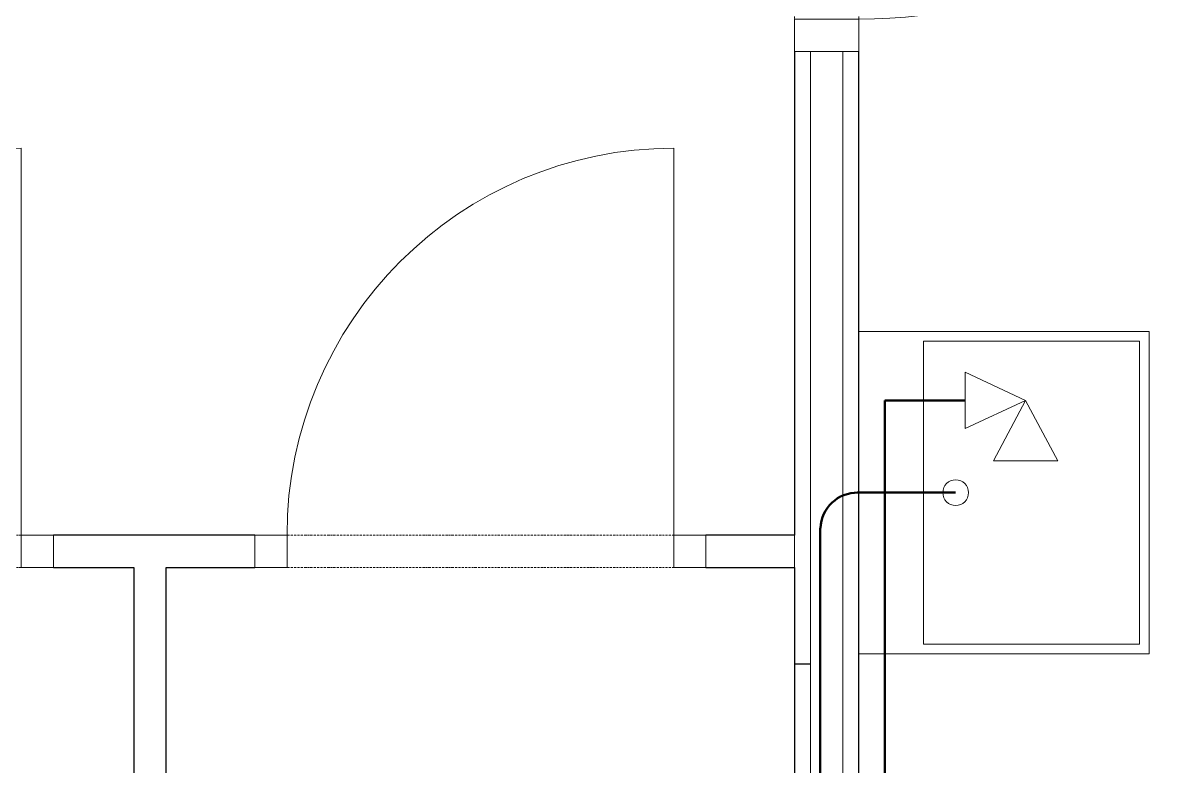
# Model space of a CAD drawing. Header units: millimetres. Extents: x 2377 to 264466, y -28213 to 61616.
# Drawn here: x 55320 to 57093, y 8652 to 9804 of the extents above; entities that cross this region are included whole.
import ezdxf

# ---------------------------------------------------------------- set-up
doc = ezdxf.new("R2010")
doc.units = ezdxf.units.MM
doc.linetypes.add('ACAD_ISO04W100', pattern=[30.5, 24, -3, 0.5, -3])
doc.linetypes.add('Bodkočiarkovaná 3mm', pattern=[5, 3, -1, 0, -1])
doc.layers.get('0').update_dxf_attribs({"color": 8})
for name, color, linetype, lineweight in [('Common Edges', 8, 'Continuous', 20), ('Dvere - nad rovinou rezu', 8, 'Bodkočiarkovaná 3mm', 9), ('Frame_Mullion', 8, 'Continuous', 20), ('Plan Swing', 8, 'Continuous', 9), ('Plumbing Fixtures', 8, 'Continuous', 9), ('Walls', 8, 'Continuous', 25), ('ZTI- BATÉRIE', 6, 'Continuous', 18), ('ZTI- PRÍVOD STUDENEJ VODY', 5, 'ACAD_ISO04W100', 50), ('ZTI_KANAL', 30, 'Continuous', 50), ('ZTI_S_KANAL', 30, 'Continuous', 50)]:
    doc.layers.add(name, color=color, linetype=linetype, lineweight=lineweight)

# ---------------------------------------------------------------- blocks, each defined once
blk = doc.blocks.new('Dvere 1-kridlové obložkové plné - 800x1970-V6-2NP _PRAC_')
at = {"layer": 'Dvere - nad rovinou rezu'}
for p, q in [((-450, 50), (450, 50)), ((-450, -50), (450, -50))]:
    blk.add_line(p, q, dxfattribs=at)
at = {"layer": 'Frame_Mullion'}
for p, q in [((-450, 50), (-400, 50)), ((-450, -50), (-450, 50)), ((-400, 50), (-400, -50)), ((400, 50), (450, 50)), ((400, -50), (400, 50)), ((450, 50), (450, -50)), ((-400, -50), (-450, -50)), ((450, -50), (400, -50))]:
    blk.add_line(p, q, dxfattribs=at)
at = {"layer": 'Plan Swing'}
for p, q in [((400, -50), (400, -698.4)), ((400, -752.3), (400, -850))]:
    blk.add_line(p, q, dxfattribs=at)
for start, end in [(180, 234.2751), (252.323, 270)]:
    blk.add_arc((400, -50), 800, start, end, dxfattribs=at)
blk = doc.blocks.new('Dvere 1-kridlové obložkové plné - 600x1970-5011396-2NP _PRAC_')
at = {"layer": 'Dvere - nad rovinou rezu'}
for p, q in [((-350, 25), (350, 25)), ((-350, -25), (350, -25))]:
    blk.add_line(p, q, dxfattribs=at)
at = {"layer": 'Frame_Mullion'}
for p, q in [((-300, 25), (-350, 25)), ((-350, 25), (-350, -25)), ((-300, -25), (-300, 25)), ((350, 25), (300, 25)), ((300, 25), (300, -25)), ((350, -25), (350, 25)), ((-350, -25), (-300, -25)), ((300, -25), (350, -25))]:
    blk.add_line(p, q, dxfattribs=at)
at = {"layer": 'Plan Swing'}
blk.add_line((300, 25), (300, 625), dxfattribs=at)
blk.add_arc((300, 25), 600, 90, 180, dxfattribs=at)
blk = doc.blocks.new('CS_Umyvadlo - CS_Umyvadlo-4710843-2NP _PRAC_')
at = {"layer": 'Plumbing Fixtures'}
for p, q in [((500, -150), (0, -150)), ((0, -150), (0, -600)), ((500, -600), (500, -150)), ((15, -500), (15, -164.5)), ((15, -164.5), (485, -164.5)), ((485, -164.5), (485, -500)), ((485, -500), (15, -500))]:
    blk.add_line(p, q, dxfattribs=at)
for start, end in [(0, 180), (180, 360)]:
    blk.add_arc((250, -450), 20, start, end, dxfattribs=at)
blk = doc.blocks.new('2NP podklad')
at = {"layer": 'Common Edges', "color": 252}
for p, q in [((56542.7, 9759.7), (56542.7, 7459.7)), ((56592.7, 7459.7), (56592.7, 9759.7)), ((56517.7, 8959.7), (56517.7, 9009.7))]:
    blk.add_line(p, q, dxfattribs=at)
at = {"layer": 'Walls', "color": 252}
for p, q in [((56517.7, 9759.7), (56517.7, 9009.7)), ((56617.7, 7459.7), (56617.7, 9759.7)), ((55680.2, 9009.7), (55367.7, 9009.7)), ((56517.7, 9009.7), (56380.2, 9009.7)), ((55367.7, 8959.7), (55492.7, 8959.7)), ((55492.7, 8959.7), (55492.7, 7459.7)), ((55542.7, 8959.7), (55680.2, 8959.7)), ((55542.7, 7459.7), (55542.7, 8959.7)), ((56380.2, 8959.7), (56517.7, 8959.7)), ((56517.7, 8959.7), (56517.7, 7459.7)), ((56542.7, 8809.7), (56517.7, 8809.7))]:
    blk.add_line(p, q, dxfattribs=at)
at = {"layer": 'Frame_Mullion', "color": 252, "rotation": 90}
blk.add_blockref('Dvere 1-kridlové obložkové plné - 800x1970-V6-2NP _PRAC_', (56567.7, 10209.7), dxfattribs=at)
at = {"layer": 'Frame_Mullion', "color": 252}
for p in [(55017.7, 8984.7), (56030.2, 8984.7)]:
    blk.add_blockref('Dvere 1-kridlové obložkové plné - 600x1970-5011396-2NP _PRAC_', p, dxfattribs=at)
at = {"layer": 'Plumbing Fixtures', "color": 252, "rotation": 270}
blk.add_blockref('CS_Umyvadlo - CS_Umyvadlo-4710843-2NP _PRAC_', (57217.7, 9325.7), dxfattribs=at)
blk = doc.blocks.new('wc')
at = {"layer": 'ZTI- BATÉRIE'}
for points in [[(-51174.1, -164778.6), (-51174.1, -164678.6), (-51267.9, -164728.6), (-51174.1, -164778.6)], [(-51311.6, -164822.4), (-51224.1, -164822.4), (-51267.9, -164728.6), (-51311.6, -164822.4)]]:
    blk.add_lwpolyline(points, dxfattribs=at)

msp = doc.modelspace()

# ---------------------------------------------------------------- block references
at = {"color": 0}
msp.add_blockref('2NP podklad', (0, 0), dxfattribs=at)

# ---------------------------------------------------------------- next in the draw order: linework, layer by layer
at = {"layer": 'ZTI- PRÍVOD STUDENEJ VODY', "ltscale": 25}
for points in [[(56657.7, 9218.6), (56657.7, 7305.1)], [(56657.7, 9218.6), (56782.5, 9218.6)]]:
    msp.add_lwpolyline(points, dxfattribs=at)
at = {"layer": 'ZTI_KANAL'}
for p, q in [((56767.7, 9075.7), (56615, 9075.7)), ((56557.7, 9020.8), (56557.7, 7607))]:
    msp.add_line(p, q, dxfattribs=at)
at = {"layer": 'ZTI_S_KANAL', "ltscale": 50}
msp.add_arc((56615, 9018.4), 57.3, 88.543, 177.6561, dxfattribs=at)

# ---------------------------------------------------------------- next in the draw order: block references
at = {"layer": 'ZTI- PRÍVOD STUDENEJ VODY', "lineweight": 53, "rotation": 270}
msp.add_blockref('wc', (221604.9, -42049.2), dxfattribs=at)

doc.saveas('drawing.dxf')
